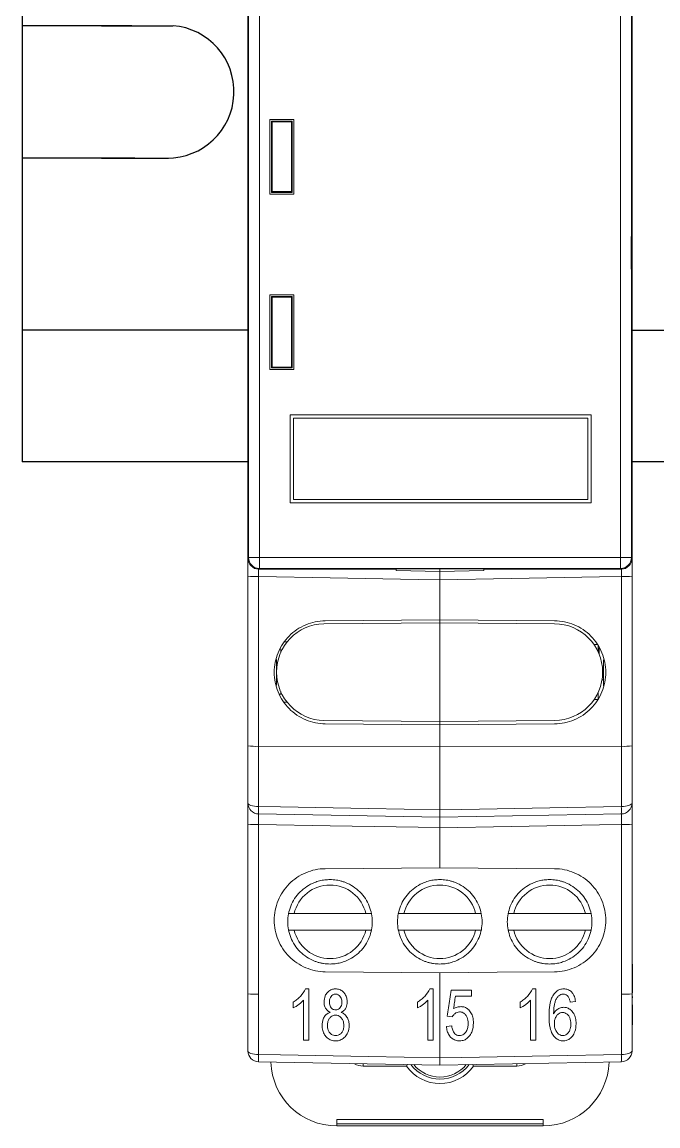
# Model space of a CAD drawing. Header units: millimetres. Extents: x -72 to 2978, y -1067 to 2817.
# Drawn here: x 494.6 to 523.6, y 736.6 to 787 of the extents above; entities that cross this region are included whole.
import ezdxf

# ---------------------------------------------------------------- set-up
doc = ezdxf.new("R2010")
doc.units = ezdxf.units.MM

msp = doc.modelspace()

# ---------------------------------------------------------------- linework, layer by layer
at = {"color": 7, "linetype": 'Continuous', "lineweight": 15}
for p, q in [((504.876, 806.318), (504.876, 762.518)), ((504.876, 806.174), (504.876, 762.663)), ((504.905, 762.548), (504.905, 806.289)), ((505.405, 806.289), (505.405, 762.548)), ((521.847, 762.548), (521.847, 806.289)), ((522.347, 806.289), (522.347, 762.548)), ((522.376, 762.518), (522.376, 806.318)), ((522.376, 762.663), (522.376, 806.174)), ((505.876, 779.118), (505.876, 782.518)), ((505.876, 782.518), (506.976, 782.518)), ((505.986, 782.409), (505.951, 782.443)), ((505.951, 782.443), (505.951, 779.193)), ((506.901, 782.443), (505.951, 782.443)), ((505.986, 782.409), (505.986, 779.228)), ((506.866, 782.409), (505.986, 782.409)), ((506.866, 782.409), (506.901, 782.443)), ((506.866, 779.228), (506.866, 782.409)), ((506.901, 779.193), (506.901, 782.443)), ((506.976, 782.518), (506.976, 779.118)), ((506.976, 779.118), (505.876, 779.118)), ((505.986, 779.228), (505.951, 779.193)), ((505.951, 779.193), (506.901, 779.193)), ((505.986, 779.228), (506.866, 779.228)), ((506.866, 779.228), (506.901, 779.193)), ((505.876, 774.518), (506.976, 774.518)), ((505.876, 771.118), (505.876, 774.518)), ((505.986, 774.409), (505.951, 774.443)), ((506.901, 774.443), (505.951, 774.443)), ((505.951, 774.443), (505.951, 771.193)), ((506.866, 774.409), (505.986, 774.409)), ((505.986, 774.409), (505.986, 771.228)), ((506.866, 774.409), (506.901, 774.443)), ((506.866, 771.228), (506.866, 774.409)), ((506.901, 771.193), (506.901, 774.443)), ((506.976, 774.518), (506.976, 771.118)), ((506.976, 771.118), (505.876, 771.118)), ((505.986, 771.228), (505.951, 771.193)), ((505.951, 771.193), (506.901, 771.193)), ((505.986, 771.228), (506.866, 771.228)), ((506.866, 771.228), (506.901, 771.193)), ((520.505, 769.048), (506.805, 769.048)), ((506.805, 769.048), (506.805, 765.048)), ((520.355, 768.898), (506.955, 768.898)), ((506.955, 768.898), (506.955, 765.198)), ((520.355, 765.198), (520.355, 768.898)), ((520.505, 765.048), (520.505, 769.048)), ((506.805, 765.048), (520.505, 765.048)), ((506.955, 765.198), (520.355, 765.198)), ((504.876, 762.518), (504.905, 762.548)), ((505.405, 762.548), (504.905, 762.548)), ((505.405, 762.548), (521.847, 762.548)), ((505.405, 762.048), (505.405, 762.548)), ((522.347, 762.548), (521.847, 762.548)), ((521.847, 762.048), (521.847, 762.548)), ((522.347, 762.548), (522.376, 762.518)), ((505.405, 762.048), (505.376, 762.018)), ((505.376, 762.018), (511.626, 762.018)), ((521.847, 762.048), (505.405, 762.048)), ((511.42, 762.039), (511.42, 762.029)), ((515.832, 762.039), (511.42, 762.039)), ((511.42, 762.029), (511.42, 762.039)), ((511.42, 762.029), (511.626, 762.029)), ((511.626, 761.953), (511.626, 762.039)), ((513.626, 761.918), (511.626, 761.953)), ((513.626, 762.039), (513.626, 761.918)), ((515.626, 761.953), (513.626, 761.918)), ((515.626, 762.039), (515.626, 761.953)), ((515.626, 762.029), (515.832, 762.029)), ((515.626, 762.018), (521.876, 762.018)), ((515.832, 762.029), (515.832, 762.039)), ((515.832, 762.029), (515.832, 762.039)), ((521.876, 762.018), (521.847, 762.048)), ((504.876, 753.969), (504.876, 761.698)), ((505.367, 761.681), (505.367, 753.945)), ((513.626, 761.537), (513.626, 759.714)), ((521.885, 753.945), (521.885, 761.681)), ((522.376, 761.698), (522.376, 753.969)), ((513.626, 759.714), (508.405, 759.668)), ((513.626, 759.714), (518.846, 759.668)), ((508.333, 759.533), (513.626, 759.579)), ((513.626, 759.579), (513.626, 755.074)), ((513.626, 759.579), (518.845, 759.533)), ((506.545, 758.702), (506.664, 758.7)), ((520.643, 758.579), (520.774, 758.579)), ((520.826, 758.259), (520.826, 758.507)), ((506.176, 757.905), (506.176, 756.73)), ((521.076, 756.704), (521.076, 757.881)), ((521.003, 756.968), (521.076, 756.968)), ((506.43, 756.318), (506.332, 756.318)), ((520.826, 756.085), (520.826, 756.394)), ((506.666, 755.953), (506.535, 755.95)), ((520.816, 756.074), (520.643, 756.074)), ((508.339, 755.12), (513.626, 755.074)), ((513.626, 754.923), (508.405, 754.969)), ((513.626, 755.074), (518.845, 755.12)), ((513.626, 754.923), (518.846, 754.969)), ((513.626, 754.923), (513.626, 753.938)), ((504.876, 751.363), (504.876, 753.969)), ((505.367, 753.945), (513.626, 753.938)), ((505.367, 753.945), (505.367, 751.199)), ((521.885, 753.945), (513.626, 753.938)), ((513.626, 753.938), (513.626, 751.05)), ((521.885, 751.199), (521.885, 753.945)), ((522.376, 753.969), (522.376, 751.363)), ((513.626, 750.718), (505.367, 750.863)), ((521.885, 750.863), (513.626, 750.718)), ((504.876, 742.669), (504.876, 750.398)), ((505.367, 750.381), (505.367, 742.645)), ((513.626, 750.237), (513.626, 748.414)), ((521.885, 742.645), (521.885, 750.381)), ((522.376, 750.398), (522.376, 742.669)), ((513.626, 748.414), (508.405, 748.368)), ((513.626, 748.414), (518.846, 748.368)), ((506.986, 746.322), (510.251, 746.322)), ((511.986, 746.322), (515.251, 746.322)), ((516.986, 746.322), (520.251, 746.322)), ((510.251, 745.572), (506.986, 745.572)), ((515.251, 745.572), (511.986, 745.572)), ((520.251, 745.572), (516.986, 745.572)), ((513.626, 743.623), (508.405, 743.669)), ((513.626, 743.623), (513.626, 742.638)), ((522.386, 744.045), (522.376, 744.045)), ((522.386, 744.013), (522.376, 744.013)), ((522.386, 742.713), (522.386, 744.013)), ((504.876, 740.063), (504.876, 742.669)), ((505.367, 742.645), (505.367, 739.899)), ((507.502, 742.892), (507.658, 742.892)), ((513.163, 742.892), (513.319, 742.892)), ((513.626, 742.638), (513.626, 739.75)), ((515.06, 742.831), (515.06, 742.561)), ((517.838, 742.892), (517.994, 742.892)), ((521.885, 739.899), (521.885, 742.645)), ((522.386, 742.713), (522.376, 742.713)), ((522.386, 742.696), (522.376, 742.696)), ((522.386, 742.678), (522.376, 742.678)), ((522.376, 742.669), (522.376, 740.063)), ((519.795, 742.321), (519.555, 742.291)), ((522.386, 742.549), (522.376, 742.549)), ((522.386, 742.485), (522.376, 742.485)), ((522.386, 742.195), (522.376, 742.195)), ((522.386, 742.163), (522.376, 742.163)), ((522.386, 742.485), (522.386, 742.549)), ((522.386, 741.253), (522.386, 742.163)), ((514.189, 741.613), (513.949, 741.647)), ((513.919, 741.18), (514.159, 741.21)), ((522.386, 741.253), (522.376, 741.253)), ((522.386, 741.192), (522.376, 741.192)), ((522.386, 740.846), (522.376, 740.846)), ((522.386, 740.749), (522.376, 740.749)), ((507.658, 740.55), (507.418, 740.55)), ((513.319, 740.55), (513.079, 740.55)), ((517.994, 740.55), (517.754, 740.55)), ((522.386, 740.521), (522.376, 740.521)), ((513.626, 739.418), (505.367, 739.563)), ((512.103, 739.374), (510.126, 739.374)), ((521.885, 739.563), (513.626, 739.418)), ((517.126, 739.374), (515.149, 739.374)), ((508.926, 736.943), (518.326, 736.943)), ((508.926, 736.743), (508.926, 736.943)), ((518.326, 736.743), (508.926, 736.743)), ((508.926, 736.743), (508.926, 736.643)), ((518.326, 736.643), (508.926, 736.643)), ((518.326, 736.743), (518.326, 736.943)), ((518.326, 736.743), (518.326, 736.643))]:
    msp.add_line(p, q, dxfattribs=at)
at = {"color": 6}
for p, q in [((494.596, 795.918), (494.596, 766.918)), ((504.876, 772.918), (494.596, 772.918)), ((504.876, 766.918), (494.596, 766.918))]:
    msp.add_line(p, q, dxfattribs=at)
at = {"color": 6, "linetype": 'ByBlock'}
for p, q in [((499.594, 786.79), (494.596, 786.79)), ((499.594, 786.79), (501.468, 786.79)), ((499.731, 780.758), (494.596, 780.758)), ((498.205, 780.758), (501.256, 780.758)), ((522.376, 772.918), (528.53, 772.918)), ((528.53, 766.918), (522.376, 766.918))]:
    msp.add_line(p, q, dxfattribs=at)
for p, q in [((498.205, 786.79), (500.984, 786.79)), ((504.876, 777.174), (504.876, 771.174)), ((522.376, 771.174), (522.347, 777.174))]:
    msp.add_line(p, q)
at = {"color": 102, "linetype": 'Continuous', "lineweight": 15}
for p, q in [((513.626, 759.714), (513.626, 759.579)), ((506.372, 758.392), (506.372, 758.217)), ((520.879, 758.135), (520.879, 758.434)), ((506.372, 756.439), (506.372, 756.318)), ((513.626, 755.074), (513.626, 754.923)), ((508.807, 742.642), (508.938, 742.642)), ((519.3, 742.643), (519.19, 742.643)), ((510.126, 739.374), (510.126, 739.48)), ((517.126, 739.48), (517.126, 739.374))]:
    msp.add_line(p, q, dxfattribs=at)
at = {"color": 7, "linetype": 'Continuous', "lineweight": 15, "flags": 128}
for points in [[(513.626, 761.537), (512.626, 761.554), (508.627, 761.624), (505.367, 761.681)], [(521.885, 761.681), (520.885, 761.663), (516.886, 761.593), (513.626, 761.537)], [(505.367, 751.199), (505.271, 751.203), (505.179, 751.212), (505.094, 751.228), (505.019, 751.248), (504.958, 751.273), (504.913, 751.301), (504.885, 751.331), (504.876, 751.363)], [(505.367, 751.199), (506.367, 751.181), (510.366, 751.109), (513.626, 751.05)], [(513.626, 751.05), (514.626, 751.068), (518.625, 751.14), (521.885, 751.199)], [(522.376, 751.363), (522.367, 751.331), (522.339, 751.301), (522.293, 751.273), (522.233, 751.248), (522.158, 751.228), (522.073, 751.212), (521.981, 751.203), (521.885, 751.199)], [(513.626, 750.237), (512.626, 750.254), (508.627, 750.324), (505.367, 750.381)], [(521.885, 750.381), (520.885, 750.363), (516.886, 750.293), (513.626, 750.237)], [(513.626, 743.623), (516.235, 743.646), (518.846, 743.669)], [(505.367, 739.899), (505.271, 739.903), (505.179, 739.912), (505.094, 739.928), (505.019, 739.948), (504.958, 739.973), (504.913, 740.001), (504.885, 740.031), (504.876, 740.063)], [(505.367, 739.899), (506.367, 739.881), (510.366, 739.809), (513.626, 739.75)], [(513.626, 739.75), (514.626, 739.768), (518.625, 739.84), (521.885, 739.899)], [(521.885, 739.899), (521.981, 739.903), (522.073, 739.912), (522.158, 739.928), (522.233, 739.948), (522.293, 739.973), (522.339, 740.001), (522.367, 740.031), (522.376, 740.063)]]:
    msp.add_lwpolyline(points, dxfattribs=at)
at = {"color": 6, "linetype": 'ByBlock'}
msp.add_arc((501.226, 783.779), 3.021, 269.4277, 85.4019, dxfattribs=at)
at = {"color": 7, "linetype": 'Continuous', "lineweight": 15}
for centre, radius, start, end in [((505.405, 762.548), 0.5, 180.0016, 269.9983), ((521.847, 762.548), 0.5, 270.0017, 359.9984), ((505.246, 765.103), 3.424, 263.7965, 272.0287), ((522.006, 765.103), 3.424, 267.9713, 276.2035), ((518.826, 757.326), 2.207, 270.5, 89.5), ((505.246, 756.507), 2.565, 261.7006, 272.7065), ((522.006, 756.507), 2.565, 267.2935, 278.2994), ((505.376, 751.363), 0.5, 180, 269), ((511.181, 751.031), 5.816, 178.3416, 181.6584), ((521.876, 751.363), 0.5, 271, 0), ((516.071, 751.031), 5.816, 358.3416, 1.6584), ((505.246, 753.803), 3.425, 263.7973, 272.0285), ((522.006, 753.803), 3.425, 267.9715, 276.2027), ((505.246, 745.206), 2.564, 261.6988, 272.708), ((522.006, 745.206), 2.564, 267.292, 278.3012), ((505.376, 740.063), 0.5, 180, 269), ((511.181, 739.731), 5.816, 178.3416, 181.6584), ((521.876, 740.063), 0.5, 271, 0), ((516.071, 739.731), 5.816, 358.3416, 1.6584), ((508.926, 739.643), 3, 181.7547, 270), ((513.626, 740.423), 1.85, 214.5739, 325.4261), ((513.626, 740.423), 1.65, 216.5266, 323.4734), ((513.626, 740.423), 1.55, 219.4127, 320.5873), ((518.326, 739.643), 3, 270, 358.2335)]:
    msp.add_arc(centre, radius, start, end, dxfattribs=at)
at = {"color": 102, "linetype": 'Continuous', "lineweight": 15}
for centre, start, end in [((510.126, 740.173), 240.7879, 270), ((517.126, 740.173), 270, 298.966)]:
    msp.add_arc(centre, 0.8, start, end, dxfattribs=at)
at = {"color": 7, "linetype": 'Continuous', "lineweight": 15}
for centre, major_axis, ratio, start_param, end_param in [((505.376, 762.518), (-0.354, -0.354), 0.999973, 5.497801, 7.06857), ((521.876, 762.518), (0.354, -0.354), 0.999973, 5.497801, 7.06857), ((508.392, 757.326), (-1.412, 1.697), 0.999163, 5.615437, 8.706415), ((520.876, 757.267), (0.142, 0.144), 0.975618, 5.503958, 6.182554)]:
    msp.add_ellipse(centre, major_axis=major_axis, ratio=ratio, start_param=start_param, end_param=end_param, dxfattribs=at)
for points, knots in [([(504.876, 762.518), (504.876, 762.456), (504.876, 762.327), (504.876, 762.033), (504.876, 761.81), (504.876, 761.698)], [0, 0, 0, 0, 0.322195, 0.661098, 1, 1, 1, 1]), ([(522.376, 761.698), (522.376, 761.76), (522.376, 761.934), (522.376, 762.199), (522.376, 762.422), (522.376, 762.495), (522.376, 762.518)], [0, 0, 0, 0, 0.183153, 0.515053, 0.846973, 1, 1, 1, 1]), ([(513.626, 761.929), (513.626, 761.922), (513.626, 761.89), (513.626, 761.786), (513.626, 761.654), (513.626, 761.567), (513.626, 761.537)], [0, 0, 0, 0, 0.087417, 0.44514, 0.802841, 1, 1, 1, 1]), ([(513.626, 761.537), (513.626, 761.592), (513.626, 761.704), (513.626, 761.843), (513.626, 761.903), (513.626, 761.929)], [0, 0, 0, 0, 0.359008, 0.718015, 1, 1, 1, 1]), ([(508.405, 754.969), (508.101, 754.971), (507.793, 755.035), (507.373, 755.212), (507.237, 755.286), (506.982, 755.458), (506.865, 755.555), (506.65, 755.772), (506.552, 755.892), (506.383, 756.147), (506.312, 756.281), (506.195, 756.564), (506.15, 756.713), (506.091, 757.011), (506.076, 757.163), (506.076, 757.472), (506.091, 757.624), (506.15, 757.922), (506.194, 758.07), (506.311, 758.354), (506.382, 758.488), (506.55, 758.743), (506.649, 758.863), (506.863, 759.08), (506.98, 759.177), (507.234, 759.35), (507.37, 759.423), (507.79, 759.601), (508.097, 759.666), (508.405, 759.668)], [0, 0, 0, 0, 0.125, 0.125, 0.1875, 0.1875, 0.25, 0.25, 0.3125, 0.3125, 0.375, 0.375, 0.4375, 0.4375, 0.5, 0.5, 0.5625, 0.5625, 0.625, 0.625, 0.6875, 0.6875, 0.75, 0.75, 0.8125, 0.8125, 0.875, 0.875, 1, 1, 1, 1]), ([(518.846, 754.969), (519.001, 754.97), (519.153, 754.986), (519.451, 755.048), (519.599, 755.094), (519.882, 755.213), (520.015, 755.286), (520.269, 755.457), (520.388, 755.557), (520.603, 755.773), (520.699, 755.891), (520.869, 756.147), (520.941, 756.284), (521.115, 756.706), (521.176, 757.014), (521.176, 757.471), (521.161, 757.625), (521.101, 757.925), (521.057, 758.071), (520.941, 758.354), (520.868, 758.491), (520.7, 758.745), (520.604, 758.863), (520.279, 759.191), (520.023, 759.364), (519.598, 759.543), (519.453, 759.588), (519.154, 759.65), (518.999, 759.667), (518.846, 759.668)], [0, 0, 0, 0, 0.0625, 0.0625, 0.125, 0.125, 0.1875, 0.1875, 0.25, 0.25, 0.3125, 0.3125, 0.375, 0.375, 0.5, 0.5, 0.5625, 0.5625, 0.625, 0.625, 0.6875, 0.6875, 0.75, 0.75, 0.875, 0.875, 0.9375, 0.9375, 1, 1, 1, 1]), ([(504.876, 751.363), (504.876, 751.363), (504.876, 751.259), (504.876, 750.993), (504.876, 750.887), (504.876, 750.653), (504.876, 750.527), (504.876, 750.398)], [0, 0, 0, 0, 0.5, 0.5, 0.75, 0.75, 1, 1, 1, 1]), ([(522.376, 750.398), (522.376, 750.656), (522.376, 750.905), (522.376, 751.171), (522.376, 751.242), (522.376, 751.338), (522.376, 751.363), (522.376, 751.363)], [0, 0, 0, 0, 0.5, 0.5, 0.75, 0.75, 1, 1, 1, 1]), ([(505.367, 750.381), (505.365, 750.51), (505.364, 750.634), (505.364, 750.811), (505.365, 750.863), (505.367, 750.863)], [0, 0, 0, 0, 0.5, 0.5, 1, 1, 1, 1]), ([(513.626, 751.05), (513.626, 750.953), (513.626, 750.869), (513.626, 750.751), (513.626, 750.718), (513.626, 750.718)], [0, 0, 0, 0, 0.5, 0.5, 1, 1, 1, 1]), ([(513.626, 750.718), (513.626, 750.718), (513.626, 750.751), (513.626, 750.868), (513.626, 750.953), (513.626, 751.05)], [0, 0, 0, 0, 0.5, 0.5, 1, 1, 1, 1]), ([(513.626, 750.718), (513.626, 750.718), (513.626, 750.667), (513.626, 750.49), (513.626, 750.365), (513.626, 750.237)], [0, 0, 0, 0, 0.5, 0.5, 1, 1, 1, 1]), ([(513.626, 750.237), (513.626, 750.365), (513.626, 750.49), (513.626, 750.667), (513.626, 750.718), (513.626, 750.718)], [0, 0, 0, 0, 0.5, 0.5, 1, 1, 1, 1]), ([(521.885, 750.863), (521.887, 750.863), (521.888, 750.811), (521.888, 750.634), (521.887, 750.51), (521.885, 750.381)], [0, 0, 0, 0, 0.5, 0.5, 1, 1, 1, 1]), ([(508.405, 743.669), (508.101, 743.671), (507.793, 743.735), (507.373, 743.912), (507.237, 743.986), (506.982, 744.158), (506.865, 744.255), (506.65, 744.472), (506.552, 744.592), (506.383, 744.847), (506.312, 744.981), (506.195, 745.264), (506.15, 745.413), (506.091, 745.711), (506.076, 745.863), (506.076, 746.172), (506.091, 746.324), (506.15, 746.622), (506.194, 746.77), (506.311, 747.054), (506.382, 747.188), (506.55, 747.443), (506.649, 747.563), (506.863, 747.78), (506.98, 747.877), (507.234, 748.05), (507.37, 748.123), (507.79, 748.301), (508.097, 748.366), (508.405, 748.368)], [0, 0, 0, 0, 0.125, 0.125, 0.1875, 0.1875, 0.25, 0.25, 0.3125, 0.3125, 0.375, 0.375, 0.4375, 0.4375, 0.5, 0.5, 0.5625, 0.5625, 0.625, 0.625, 0.6875, 0.6875, 0.75, 0.75, 0.8125, 0.8125, 0.875, 0.875, 1, 1, 1, 1]), ([(518.846, 743.669), (519.001, 743.67), (519.153, 743.686), (519.451, 743.748), (519.599, 743.794), (519.882, 743.913), (520.015, 743.986), (520.269, 744.157), (520.388, 744.257), (520.603, 744.473), (520.699, 744.591), (520.869, 744.847), (520.941, 744.984), (521.115, 745.406), (521.176, 745.714), (521.176, 746.171), (521.161, 746.325), (521.101, 746.625), (521.057, 746.771), (520.941, 747.054), (520.868, 747.191), (520.7, 747.445), (520.604, 747.563), (520.279, 747.891), (520.023, 748.064), (519.598, 748.243), (519.453, 748.288), (519.154, 748.35), (518.999, 748.367), (518.846, 748.368)], [0, 0, 0, 0, 0.0625, 0.0625, 0.125, 0.125, 0.1875, 0.1875, 0.25, 0.25, 0.3125, 0.3125, 0.375, 0.375, 0.5, 0.5, 0.5625, 0.5625, 0.625, 0.625, 0.6875, 0.6875, 0.75, 0.75, 0.875, 0.875, 0.9375, 0.9375, 1, 1, 1, 1]), ([(508.618, 744.022), (508.57, 744.023), (508.473, 744.025), (508.328, 744.042), (508.186, 744.069), (508.046, 744.107), (507.832, 744.183), (507.554, 744.326), (507.248, 744.576), (506.997, 744.882), (506.821, 745.224), (506.716, 745.584), (506.682, 745.947), (506.715, 746.31), (506.821, 746.669), (506.997, 747.012), (507.248, 747.317), (507.553, 747.568), (507.86, 747.726), (508.138, 747.816), (508.376, 747.863), (508.537, 747.869), (508.618, 747.872)], [0, 0, 0, 0, 0.024176, 0.048139, 0.072026, 0.095974, 0.120121, 0.185059, 0.250086, 0.315023, 0.38005, 0.439993, 0.500024, 0.559968, 0.619999, 0.684937, 0.749963, 0.814901, 0.879927, 0.92, 0.95981, 1, 1, 1, 1]), ([(508.618, 747.622), (508.239, 747.622), (507.871, 747.493), (507.278, 747.021), (507.071, 746.691), (506.986, 746.322)], [0, 0, 0, 0, 0.5, 0.5, 1, 1, 1, 1]), ([(508.618, 747.872), (508.667, 747.871), (508.764, 747.869), (508.908, 747.852), (509.05, 747.825), (509.19, 747.787), (509.405, 747.711), (509.683, 747.568), (509.988, 747.317), (510.239, 747.012), (510.415, 746.669), (510.521, 746.31), (510.554, 745.947), (510.521, 745.584), (510.416, 745.225), (510.239, 744.882), (509.989, 744.577), (509.683, 744.326), (509.376, 744.168), (509.099, 744.078), (508.86, 744.031), (508.699, 744.025), (508.618, 744.022)], [0, 0, 0, 0, 0.024176, 0.048139, 0.072026, 0.095974, 0.120121, 0.185059, 0.250086, 0.315023, 0.38005, 0.439993, 0.500024, 0.559968, 0.619999, 0.684937, 0.749963, 0.814901, 0.879927, 0.92, 0.95981, 1, 1, 1, 1]), ([(510.251, 746.322), (510.166, 746.691), (509.958, 747.021), (509.365, 747.493), (508.997, 747.622), (508.618, 747.622)], [0, 0, 0, 0, 0.5, 0.5, 1, 1, 1, 1]), ([(513.618, 744.022), (513.57, 744.023), (513.473, 744.025), (513.328, 744.042), (513.186, 744.069), (513.046, 744.107), (512.832, 744.183), (512.554, 744.326), (512.248, 744.576), (511.997, 744.882), (511.821, 745.224), (511.716, 745.584), (511.682, 745.947), (511.715, 746.31), (511.821, 746.669), (511.997, 747.012), (512.248, 747.317), (512.553, 747.568), (512.86, 747.726), (513.138, 747.816), (513.376, 747.863), (513.537, 747.869), (513.618, 747.872)], [0, 0, 0, 0, 0.024176, 0.048139, 0.072026, 0.095974, 0.120121, 0.185059, 0.250086, 0.315023, 0.38005, 0.439993, 0.500024, 0.559968, 0.619999, 0.684937, 0.749963, 0.814901, 0.879927, 0.92, 0.95981, 1, 1, 1, 1]), ([(513.618, 747.622), (513.239, 747.622), (512.871, 747.493), (512.278, 747.021), (512.071, 746.691), (511.986, 746.322)], [0, 0, 0, 0, 0.5, 0.5, 1, 1, 1, 1]), ([(513.618, 747.872), (513.667, 747.871), (513.764, 747.869), (513.908, 747.852), (514.05, 747.825), (514.19, 747.787), (514.405, 747.711), (514.683, 747.568), (514.988, 747.317), (515.239, 747.012), (515.415, 746.669), (515.521, 746.31), (515.554, 745.947), (515.521, 745.584), (515.416, 745.225), (515.239, 744.882), (514.989, 744.577), (514.683, 744.326), (514.376, 744.168), (514.099, 744.078), (513.86, 744.031), (513.699, 744.025), (513.618, 744.022)], [0, 0, 0, 0, 0.024176, 0.048139, 0.072026, 0.095974, 0.120121, 0.185059, 0.250086, 0.315023, 0.38005, 0.439993, 0.500024, 0.559968, 0.619999, 0.684937, 0.749963, 0.814901, 0.879927, 0.92, 0.95981, 1, 1, 1, 1]), ([(515.251, 746.322), (515.166, 746.691), (514.958, 747.021), (514.365, 747.493), (513.997, 747.622), (513.618, 747.622)], [0, 0, 0, 0, 0.5, 0.5, 1, 1, 1, 1]), ([(518.618, 744.022), (518.57, 744.023), (518.473, 744.025), (518.328, 744.042), (518.186, 744.069), (518.046, 744.107), (517.832, 744.183), (517.554, 744.326), (517.248, 744.576), (516.997, 744.882), (516.821, 745.224), (516.716, 745.584), (516.682, 745.947), (516.715, 746.31), (516.821, 746.669), (516.997, 747.012), (517.248, 747.317), (517.553, 747.568), (517.86, 747.726), (518.138, 747.816), (518.376, 747.863), (518.537, 747.869), (518.618, 747.872)], [0, 0, 0, 0, 0.024176, 0.048139, 0.072026, 0.095974, 0.120121, 0.185059, 0.250086, 0.315023, 0.38005, 0.439993, 0.500024, 0.559968, 0.619999, 0.684937, 0.749963, 0.814901, 0.879927, 0.92, 0.95981, 1, 1, 1, 1]), ([(518.618, 747.622), (518.239, 747.622), (517.871, 747.493), (517.278, 747.021), (517.071, 746.691), (516.986, 746.322)], [0, 0, 0, 0, 0.5, 0.5, 1, 1, 1, 1]), ([(518.618, 747.872), (518.667, 747.871), (518.764, 747.869), (518.908, 747.852), (519.05, 747.825), (519.19, 747.787), (519.405, 747.711), (519.683, 747.568), (519.988, 747.317), (520.239, 747.012), (520.415, 746.669), (520.521, 746.31), (520.554, 745.947), (520.521, 745.584), (520.416, 745.225), (520.239, 744.882), (519.989, 744.577), (519.683, 744.326), (519.376, 744.168), (519.099, 744.078), (518.86, 744.031), (518.699, 744.025), (518.618, 744.022)], [0, 0, 0, 0, 0.024176, 0.048139, 0.072026, 0.095974, 0.120121, 0.185059, 0.250086, 0.315023, 0.38005, 0.439993, 0.500024, 0.559968, 0.619999, 0.684937, 0.749963, 0.814901, 0.879927, 0.92, 0.95981, 1, 1, 1, 1]), ([(520.251, 746.322), (520.166, 746.691), (519.958, 747.021), (519.365, 747.493), (518.997, 747.622), (518.618, 747.622)], [0, 0, 0, 0, 0.5, 0.5, 1, 1, 1, 1]), ([(506.986, 745.572), (507.071, 745.202), (507.278, 744.873), (507.871, 744.4), (508.239, 744.272), (508.618, 744.272)], [0, 0, 0, 0, 0.5, 0.5, 1, 1, 1, 1]), ([(508.618, 744.272), (508.997, 744.272), (509.365, 744.4), (509.958, 744.873), (510.166, 745.202), (510.251, 745.572)], [0, 0, 0, 0, 0.5, 0.5, 1, 1, 1, 1]), ([(511.986, 745.572), (512.071, 745.202), (512.278, 744.873), (512.871, 744.4), (513.239, 744.272), (513.618, 744.272)], [0, 0, 0, 0, 0.5, 0.5, 1, 1, 1, 1]), ([(513.618, 744.272), (513.997, 744.272), (514.365, 744.4), (514.958, 744.873), (515.166, 745.202), (515.251, 745.572)], [0, 0, 0, 0, 0.5, 0.5, 1, 1, 1, 1]), ([(516.986, 745.572), (517.071, 745.202), (517.278, 744.873), (517.871, 744.4), (518.239, 744.272), (518.618, 744.272)], [0, 0, 0, 0, 0.5, 0.5, 1, 1, 1, 1]), ([(518.618, 744.272), (518.997, 744.272), (519.365, 744.4), (519.958, 744.873), (520.166, 745.202), (520.251, 745.572)], [0, 0, 0, 0, 0.5, 0.5, 1, 1, 1, 1]), ([(507.502, 742.892), (507.447, 742.765), (507.363, 742.648), (507.268, 742.548), (507.219, 742.498), (507.167, 742.451), (507.112, 742.408), (507.057, 742.365), (506.997, 742.327), (506.937, 742.291)], [0, 0, 0, 0, 0.500335, 0.500335, 0.500335, 0.750302, 0.750302, 0.750302, 1, 1, 1, 1]), ([(507.658, 740.55), (507.658, 740.642), (507.658, 740.829), (507.658, 741.116), (507.658, 741.411), (507.658, 741.798), (507.658, 742.292), (507.658, 742.687), (507.658, 742.892)], [0, 0, 0, 0, 0.12047, 0.243906, 0.37041, 0.500076, 0.740119, 1, 1, 1, 1]), ([(508.871, 742.892), (508.851, 742.891), (508.832, 742.89), (508.812, 742.888), (508.756, 742.883), (508.701, 742.867), (508.65, 742.843), (508.593, 742.815), (508.542, 742.775), (508.499, 742.728), (508.457, 742.681), (508.423, 742.626), (508.398, 742.568), (508.362, 742.482), (508.35, 742.387), (508.348, 742.294)], [0, 0, 0, 0, 0.065755, 0.065755, 0.065755, 0.254168, 0.254168, 0.254168, 0.468613, 0.468613, 0.468613, 0.681703, 0.681703, 0.681703, 1, 1, 1, 1]), ([(508.588, 742.301), (508.589, 742.329), (508.591, 742.358), (508.596, 742.386), (508.603, 742.424), (508.615, 742.46), (508.633, 742.494), (508.651, 742.528), (508.676, 742.56), (508.705, 742.586), (508.728, 742.606), (508.754, 742.624), (508.783, 742.635), (508.811, 742.646), (508.842, 742.65), (508.872, 742.651)], [0, 0, 0, 0, 0.17141, 0.17141, 0.17141, 0.399207, 0.399207, 0.399207, 0.634505, 0.634505, 0.634505, 0.81784, 0.81784, 0.81784, 1, 1, 1, 1]), ([(509.399, 742.285), (509.398, 742.347), (509.393, 742.411), (509.378, 742.472), (509.363, 742.533), (509.338, 742.593), (509.305, 742.646), (509.277, 742.69), (509.243, 742.731), (509.204, 742.767), (509.159, 742.807), (509.106, 742.841), (509.049, 742.862), (508.992, 742.882), (508.931, 742.89), (508.871, 742.892)], [0, 0, 0, 0, 0.210197, 0.210197, 0.210197, 0.421737, 0.421737, 0.421737, 0.596064, 0.596064, 0.596064, 0.799645, 0.799645, 0.799645, 1, 1, 1, 1]), ([(508.872, 742.651), (508.887, 742.65), (508.903, 742.649), (508.918, 742.647), (508.943, 742.643), (508.968, 742.633), (508.991, 742.62), (509.018, 742.604), (509.043, 742.583), (509.065, 742.559), (509.09, 742.53), (509.111, 742.497), (509.126, 742.462), (509.15, 742.407), (509.157, 742.345), (509.159, 742.285)], [0, 0, 0, 0, 0.087293, 0.087293, 0.087293, 0.237061, 0.237061, 0.237061, 0.423087, 0.423087, 0.423087, 0.645352, 0.645352, 0.645352, 1, 1, 1, 1]), ([(513.163, 742.892), (513.108, 742.765), (513.024, 742.648), (512.929, 742.548), (512.88, 742.498), (512.828, 742.451), (512.773, 742.408), (512.717, 742.365), (512.658, 742.327), (512.598, 742.291)], [0, 0, 0, 0, 0.500723, 0.500723, 0.500723, 0.750495, 0.750495, 0.750495, 1, 1, 1, 1]), ([(513.319, 740.55), (513.319, 740.643), (513.319, 740.832), (513.319, 741.119), (513.319, 741.413), (513.319, 741.802), (513.319, 742.295), (513.319, 742.689), (513.319, 742.892)], [0, 0, 0, 0, 0.121699, 0.245558, 0.371651, 0.500046, 0.743449, 1, 1, 1, 1]), ([(514.129, 742.831), (514.109, 742.695), (514.068, 742.426), (514.008, 742.031), (513.969, 741.774), (513.949, 741.647)], [0, 0, 0, 0, 0.345187, 0.678452, 1, 1, 1, 1]), ([(515.06, 742.831), (514.901, 742.831), (514.591, 742.831), (514.281, 742.831), (514.129, 742.831)], [0, 0, 0, 0, 0.512391, 1, 1, 1, 1]), ([(517.838, 742.892), (517.783, 742.765), (517.7, 742.649), (517.605, 742.549), (517.556, 742.498), (517.504, 742.451), (517.448, 742.408), (517.393, 742.365), (517.334, 742.327), (517.274, 742.291)], [0, 0, 0, 0, 0.499499, 0.499499, 0.499499, 0.749886, 0.749886, 0.749886, 1, 1, 1, 1]), ([(517.994, 740.55), (517.994, 740.643), (517.994, 740.83), (517.994, 741.117), (517.994, 741.412), (517.994, 741.8), (517.994, 742.293), (517.994, 742.688), (517.994, 742.892)], [0, 0, 0, 0, 0.121062, 0.244704, 0.37101, 0.50006, 0.741832, 1, 1, 1, 1]), ([(519.264, 742.892), (519.231, 742.89), (519.198, 742.889), (519.165, 742.883), (519.11, 742.873), (519.056, 742.853), (519.007, 742.826), (518.938, 742.788), (518.878, 742.731), (518.828, 742.669), (518.779, 742.607), (518.739, 742.537), (518.71, 742.464), (518.656, 742.328), (518.629, 742.182), (518.614, 742.037), (518.6, 741.907), (518.596, 741.776), (518.595, 741.646)], [0, 0, 0, 0, 0.061961, 0.061961, 0.061961, 0.167905, 0.167905, 0.167905, 0.319669, 0.319669, 0.319669, 0.470138, 0.470138, 0.470138, 0.749646, 0.749646, 0.749646, 1, 1, 1, 1]), ([(518.909, 742.399), (518.921, 742.42), (518.932, 742.442), (518.944, 742.463), (518.97, 742.505), (519.001, 742.545), (519.039, 742.577), (519.065, 742.6), (519.097, 742.62), (519.13, 742.632), (519.163, 742.645), (519.199, 742.65), (519.234, 742.651)], [0, 0, 0, 0, 0.167214, 0.167214, 0.167214, 0.508977, 0.508977, 0.508977, 0.755073, 0.755073, 0.755073, 1, 1, 1, 1]), ([(519.234, 742.651), (519.266, 742.65), (519.297, 742.646), (519.327, 742.636), (519.358, 742.625), (519.387, 742.608), (519.412, 742.587), (519.429, 742.574), (519.443, 742.558), (519.458, 742.542)], [0, 0, 0, 0, 0.366478, 0.366478, 0.366478, 0.749796, 0.749796, 0.749796, 1, 1, 1, 1]), ([(519.795, 742.321), (519.791, 742.357), (519.786, 742.394), (519.778, 742.429), (519.762, 742.504), (519.736, 742.577), (519.698, 742.643), (519.671, 742.689), (519.638, 742.731), (519.598, 742.766), (519.553, 742.807), (519.5, 742.841), (519.442, 742.862), (519.386, 742.882), (519.324, 742.89), (519.264, 742.892)], [0, 0, 0, 0, 0.126815, 0.126815, 0.126815, 0.392507, 0.392507, 0.392507, 0.576716, 0.576716, 0.576716, 0.789851, 0.789851, 0.789851, 1, 1, 1, 1]), ([(506.937, 742.021), (506.983, 742.043), (507.028, 742.067), (507.071, 742.093), (507.114, 742.12), (507.155, 742.148), (507.195, 742.178), (507.236, 742.208), (507.275, 742.24), (507.312, 742.273), (507.35, 742.307), (507.385, 742.343), (507.418, 742.381)], [0, 0, 0, 0, 0.251365, 0.251365, 0.251365, 0.500161, 0.500161, 0.500161, 0.749907, 0.749907, 0.749907, 1, 1, 1, 1]), ([(506.937, 742.291), (506.937, 742.245), (506.937, 742.155), (506.937, 742.065), (506.937, 742.021)], [0, 0, 0, 0, 0.506558, 1, 1, 1, 1]), ([(507.418, 742.381), (507.418, 742.272), (507.418, 742.057), (507.418, 741.738), (507.418, 741.429), (507.418, 741.128), (507.418, 740.835), (507.418, 740.644), (507.418, 740.55)], [0, 0, 0, 0, 0.176706, 0.34924, 0.517713, 0.682244, 0.84296, 1, 1, 1, 1]), ([(508.348, 742.294), (508.349, 742.265), (508.35, 742.236), (508.353, 742.208), (508.359, 742.148), (508.374, 742.089), (508.4, 742.035), (508.421, 741.992), (508.45, 741.951), (508.484, 741.917), (508.525, 741.876), (508.577, 741.845), (508.629, 741.818)], [0, 0, 0, 0, 0.14643, 0.14643, 0.14643, 0.452509, 0.452509, 0.452509, 0.699952, 0.699952, 0.699952, 1, 1, 1, 1]), ([(508.875, 741.931), (508.863, 741.932), (508.851, 741.932), (508.838, 741.934), (508.812, 741.937), (508.785, 741.945), (508.761, 741.957), (508.729, 741.974), (508.7, 741.998), (508.677, 742.025), (508.653, 742.052), (508.634, 742.083), (508.621, 742.116), (508.597, 742.174), (508.591, 742.238), (508.588, 742.301)], [0, 0, 0, 0, 0.069061, 0.069061, 0.069061, 0.223285, 0.223285, 0.223285, 0.430526, 0.430526, 0.430526, 0.636363, 0.636363, 0.636363, 1, 1, 1, 1]), ([(509.159, 742.285), (509.158, 742.253), (509.156, 742.22), (509.15, 742.188), (509.143, 742.152), (509.13, 742.116), (509.113, 742.084), (509.095, 742.052), (509.072, 742.022), (509.045, 741.997), (509.022, 741.977), (508.995, 741.959), (508.966, 741.948), (508.938, 741.936), (508.906, 741.933), (508.875, 741.931)], [0, 0, 0, 0, 0.192679, 0.192679, 0.192679, 0.412146, 0.412146, 0.412146, 0.630474, 0.630474, 0.630474, 0.815594, 0.815594, 0.815594, 1, 1, 1, 1]), ([(509.121, 741.818), (509.131, 741.824), (509.142, 741.829), (509.152, 741.834), (509.196, 741.858), (509.237, 741.888), (509.271, 741.924), (509.306, 741.959), (509.334, 742.002), (509.354, 742.047), (509.387, 742.121), (509.397, 742.204), (509.399, 742.285)], [0, 0, 0, 0, 0.059796, 0.059796, 0.059796, 0.317434, 0.317434, 0.317434, 0.575857, 0.575857, 0.575857, 1, 1, 1, 1]), ([(512.598, 742.021), (512.644, 742.043), (512.689, 742.067), (512.732, 742.093), (512.775, 742.12), (512.816, 742.148), (512.856, 742.178), (512.897, 742.208), (512.936, 742.24), (512.973, 742.273), (513.011, 742.307), (513.046, 742.343), (513.079, 742.381)], [0, 0, 0, 0, 0.251528, 0.251528, 0.251528, 0.500487, 0.500487, 0.500487, 0.750071, 0.750071, 0.750071, 1, 1, 1, 1]), ([(512.598, 742.291), (512.598, 742.246), (512.598, 742.156), (512.598, 742.066), (512.598, 742.021)], [0, 0, 0, 0, 0.503066, 1, 1, 1, 1]), ([(513.079, 742.381), (513.079, 742.276), (513.079, 742.068), (513.079, 741.76), (513.079, 741.404), (513.079, 741), (513.079, 740.699), (513.079, 740.55)], [0, 0, 0, 0, 0.170808, 0.337447, 0.499991, 0.753266, 1, 1, 1, 1]), ([(514.244, 741.99), (514.258, 742.084), (514.287, 742.274), (514.316, 742.465), (514.331, 742.561)], [0, 0, 0, 0, 0.493551, 1, 1, 1, 1]), ([(514.331, 742.561), (514.449, 742.561), (514.692, 742.561), (514.935, 742.561), (515.06, 742.561)], [0, 0, 0, 0, 0.4875, 1, 1, 1, 1]), ([(517.274, 742.021), (517.364, 742.064), (517.45, 742.118), (517.531, 742.178), (517.571, 742.208), (517.611, 742.239), (517.648, 742.273), (517.686, 742.307), (517.721, 742.343), (517.754, 742.381)], [0, 0, 0, 0, 0.499569, 0.499569, 0.499569, 0.74961, 0.74961, 0.74961, 1, 1, 1, 1]), ([(517.274, 742.291), (517.274, 742.246), (517.274, 742.156), (517.274, 742.066), (517.274, 742.021)], [0, 0, 0, 0, 0.503841, 1, 1, 1, 1]), ([(517.754, 742.381), (517.754, 742.276), (517.754, 742.067), (517.754, 741.76), (517.754, 741.403), (517.754, 740.999), (517.754, 740.698), (517.754, 740.55)], [0, 0, 0, 0, 0.170998, 0.337633, 0.499989, 0.753379, 1, 1, 1, 1]), ([(518.802, 741.754), (518.803, 741.809), (518.804, 741.864), (518.807, 741.919), (518.81, 741.974), (518.815, 742.028), (518.823, 742.082), (518.831, 742.137), (518.84, 742.191), (518.854, 742.244), (518.868, 742.297), (518.887, 742.349), (518.909, 742.399)], [0, 0, 0, 0, 0.251225, 0.251225, 0.251225, 0.501106, 0.501106, 0.501106, 0.750212, 0.750212, 0.750212, 1, 1, 1, 1]), ([(519.458, 742.542), (519.485, 742.506), (519.507, 742.466), (519.521, 742.423), (519.529, 742.402), (519.535, 742.38), (519.541, 742.358), (519.546, 742.336), (519.551, 742.313), (519.555, 742.291)], [0, 0, 0, 0, 0.500381, 0.500381, 0.500381, 0.750413, 0.750413, 0.750413, 1, 1, 1, 1]), ([(508.629, 741.818), (508.598, 741.808), (508.566, 741.796), (508.536, 741.78), (508.484, 741.752), (508.437, 741.714), (508.398, 741.669), (508.36, 741.625), (508.33, 741.573), (508.308, 741.519), (508.271, 741.428), (508.259, 741.327), (508.258, 741.229)], [0, 0, 0, 0, 0.131508, 0.131508, 0.131508, 0.367648, 0.367648, 0.367648, 0.601923, 0.601923, 0.601923, 1, 1, 1, 1]), ([(508.498, 741.23), (508.5, 741.276), (508.502, 741.323), (508.512, 741.368), (508.523, 741.415), (508.54, 741.461), (508.564, 741.502), (508.588, 741.544), (508.62, 741.582), (508.657, 741.613), (508.686, 741.638), (508.72, 741.658), (508.756, 741.671), (508.792, 741.684), (508.831, 741.69), (508.869, 741.691)], [0, 0, 0, 0, 0.212657, 0.212657, 0.212657, 0.432528, 0.432528, 0.432528, 0.652542, 0.652542, 0.652542, 0.827175, 0.827175, 0.827175, 1, 1, 1, 1]), ([(508.869, 741.691), (508.891, 741.69), (508.912, 741.689), (508.934, 741.685), (508.968, 741.679), (509.001, 741.666), (509.031, 741.649), (509.073, 741.626), (509.11, 741.593), (509.14, 741.557), (509.171, 741.521), (509.196, 741.479), (509.213, 741.435), (509.238, 741.367), (509.247, 741.293), (509.249, 741.221)], [0, 0, 0, 0, 0.094605, 0.094605, 0.094605, 0.247608, 0.247608, 0.247608, 0.459716, 0.459716, 0.459716, 0.671766, 0.671766, 0.671766, 1, 1, 1, 1]), ([(509.489, 741.221), (509.488, 741.28), (509.484, 741.34), (509.472, 741.398), (509.46, 741.456), (509.441, 741.513), (509.413, 741.565), (509.383, 741.623), (509.341, 741.676), (509.29, 741.719), (509.241, 741.761), (509.182, 741.794), (509.121, 741.818)], [0, 0, 0, 0, 0.239042, 0.239042, 0.239042, 0.475421, 0.475421, 0.475421, 0.739036, 0.739036, 0.739036, 1, 1, 1, 1]), ([(514.189, 741.613), (514.199, 741.63), (514.208, 741.648), (514.218, 741.664), (514.24, 741.699), (514.268, 741.731), (514.299, 741.758), (514.33, 741.783), (514.365, 741.804), (514.402, 741.819), (514.439, 741.834), (514.479, 741.839), (514.519, 741.841)], [0, 0, 0, 0, 0.138969, 0.138969, 0.138969, 0.434096, 0.434096, 0.434096, 0.716688, 0.716688, 0.716688, 1, 1, 1, 1]), ([(514.586, 742.081), (514.527, 742.079), (514.467, 742.074), (514.41, 742.058), (514.381, 742.051), (514.352, 742.041), (514.325, 742.029), (514.297, 742.018), (514.27, 742.004), (514.244, 741.99)], [0, 0, 0, 0, 0.498937, 0.498937, 0.498937, 0.749923, 0.749923, 0.749923, 1, 1, 1, 1]), ([(514.519, 741.841), (514.542, 741.84), (514.566, 741.839), (514.589, 741.835), (514.624, 741.828), (514.658, 741.816), (514.689, 741.799), (514.73, 741.776), (514.766, 741.745), (514.795, 741.709), (514.825, 741.674), (514.848, 741.633), (514.865, 741.591), (514.898, 741.507), (514.908, 741.414), (514.91, 741.324)], [0, 0, 0, 0, 0.094094, 0.094094, 0.094094, 0.240032, 0.240032, 0.240032, 0.431022, 0.431022, 0.431022, 0.620735, 0.620735, 0.620735, 1, 1, 1, 1]), ([(515.15, 741.337), (515.148, 741.425), (515.142, 741.514), (515.12, 741.6), (515.102, 741.67), (515.076, 741.739), (515.038, 741.801), (515, 741.863), (514.952, 741.921), (514.895, 741.967), (514.852, 742.003), (514.803, 742.033), (514.751, 742.052), (514.699, 742.071), (514.642, 742.079), (514.586, 742.081)], [0, 0, 0, 0, 0.257397, 0.257397, 0.257397, 0.467928, 0.467928, 0.467928, 0.680252, 0.680252, 0.680252, 0.840495, 0.840495, 0.840495, 1, 1, 1, 1]), ([(518.595, 741.646), (518.596, 741.47), (518.605, 741.292), (518.642, 741.121), (518.663, 741.019), (518.695, 740.918), (518.747, 740.828), (518.787, 740.759), (518.839, 740.696), (518.9, 740.644), (518.947, 740.604), (519.001, 740.572), (519.06, 740.551), (519.118, 740.53), (519.181, 740.522), (519.242, 740.52)], [0, 0, 0, 0, 0.364484, 0.364484, 0.364484, 0.580768, 0.580768, 0.580768, 0.74672, 0.74672, 0.74672, 0.873903, 0.873903, 0.873903, 1, 1, 1, 1]), ([(519.263, 742.051), (519.199, 742.048), (519.134, 742.037), (519.075, 742.012), (519.023, 741.989), (518.973, 741.958), (518.93, 741.92), (518.879, 741.873), (518.837, 741.814), (518.802, 741.754)], [0, 0, 0, 0, 0.335259, 0.335259, 0.335259, 0.634012, 0.634012, 0.634012, 1, 1, 1, 1]), ([(518.835, 741.313), (518.836, 741.371), (518.84, 741.43), (518.854, 741.487), (518.866, 741.535), (518.885, 741.581), (518.91, 741.623), (518.936, 741.667), (518.971, 741.706), (519.01, 741.738), (519.039, 741.761), (519.071, 741.779), (519.106, 741.792), (519.14, 741.805), (519.177, 741.81), (519.214, 741.811)], [0, 0, 0, 0, 0.253839, 0.253839, 0.253839, 0.466786, 0.466786, 0.466786, 0.685205, 0.685205, 0.685205, 0.842614, 0.842614, 0.842614, 1, 1, 1, 1]), ([(519.214, 741.811), (519.233, 741.81), (519.252, 741.81), (519.271, 741.806), (519.303, 741.8), (519.336, 741.789), (519.365, 741.773), (519.404, 741.752), (519.439, 741.721), (519.468, 741.687), (519.497, 741.653), (519.521, 741.614), (519.537, 741.573), (519.573, 741.486), (519.583, 741.389), (519.585, 741.296)], [0, 0, 0, 0, 0.078816, 0.078816, 0.078816, 0.218418, 0.218418, 0.218418, 0.408338, 0.408338, 0.408338, 0.596729, 0.596729, 0.596729, 1, 1, 1, 1]), ([(519.825, 741.304), (519.824, 741.389), (519.818, 741.475), (519.798, 741.557), (519.78, 741.63), (519.753, 741.701), (519.715, 741.766), (519.676, 741.83), (519.626, 741.889), (519.568, 741.937), (519.526, 741.973), (519.477, 742.002), (519.425, 742.022), (519.374, 742.041), (519.318, 742.049), (519.263, 742.051)], [0, 0, 0, 0, 0.246947, 0.246947, 0.246947, 0.463864, 0.463864, 0.463864, 0.681836, 0.681836, 0.681836, 0.841235, 0.841235, 0.841235, 1, 1, 1, 1]), ([(508.258, 741.229), (508.26, 741.149), (508.267, 741.068), (508.288, 740.99), (508.305, 740.923), (508.334, 740.858), (508.371, 740.799), (508.404, 740.748), (508.445, 740.7), (508.491, 740.66), (508.544, 740.615), (508.605, 740.577), (508.671, 740.554), (508.736, 740.531), (508.806, 740.522), (508.875, 740.52)], [0, 0, 0, 0, 0.230696, 0.230696, 0.230696, 0.430868, 0.430868, 0.430868, 0.606696, 0.606696, 0.606696, 0.804666, 0.804666, 0.804666, 1, 1, 1, 1]), ([(508.875, 740.76), (508.857, 740.761), (508.84, 740.761), (508.822, 740.764), (508.788, 740.769), (508.754, 740.781), (508.723, 740.796), (508.679, 740.819), (508.641, 740.852), (508.609, 740.889), (508.577, 740.926), (508.552, 740.97), (508.535, 741.015), (508.509, 741.083), (508.5, 741.157), (508.498, 741.23)], [0, 0, 0, 0, 0.076916, 0.076916, 0.076916, 0.229453, 0.229453, 0.229453, 0.449737, 0.449737, 0.449737, 0.669177, 0.669177, 0.669177, 1, 1, 1, 1]), ([(508.875, 740.52), (508.894, 740.521), (508.914, 740.521), (508.933, 740.523), (509, 740.528), (509.068, 740.546), (509.128, 740.575), (509.196, 740.607), (509.257, 740.655), (509.308, 740.71), (509.358, 740.765), (509.399, 740.829), (509.428, 740.897), (509.471, 740.998), (509.486, 741.111), (509.489, 741.221)], [0, 0, 0, 0, 0.054153, 0.054153, 0.054153, 0.245981, 0.245981, 0.245981, 0.462453, 0.462453, 0.462453, 0.677731, 0.677731, 0.677731, 1, 1, 1, 1]), ([(509.249, 741.221), (509.248, 741.174), (509.245, 741.128), (509.235, 741.082), (509.225, 741.036), (509.209, 740.99), (509.185, 740.949), (509.161, 740.907), (509.129, 740.869), (509.092, 740.838), (509.063, 740.813), (509.028, 740.793), (508.991, 740.78), (508.954, 740.767), (508.914, 740.761), (508.875, 740.76)], [0, 0, 0, 0, 0.211361, 0.211361, 0.211361, 0.428763, 0.428763, 0.428763, 0.647814, 0.647814, 0.647814, 0.824442, 0.824442, 0.824442, 1, 1, 1, 1]), ([(513.919, 741.18), (513.926, 741.107), (513.937, 741.034), (513.958, 740.964), (513.977, 740.898), (514.005, 740.835), (514.043, 740.777), (514.075, 740.729), (514.115, 740.684), (514.16, 740.647), (514.208, 740.606), (514.265, 740.572), (514.326, 740.551), (514.386, 740.53), (514.451, 740.522), (514.515, 740.52)], [0, 0, 0, 0, 0.224469, 0.224469, 0.224469, 0.434073, 0.434073, 0.434073, 0.612555, 0.612555, 0.612555, 0.807173, 0.807173, 0.807173, 1, 1, 1, 1]), ([(514.513, 740.76), (514.488, 740.761), (514.463, 740.764), (514.439, 740.77), (514.409, 740.778), (514.38, 740.792), (514.354, 740.81), (514.323, 740.831), (514.295, 740.858), (514.272, 740.887), (514.232, 740.937), (514.207, 740.998), (514.189, 741.059), (514.175, 741.108), (514.166, 741.159), (514.159, 741.21)], [0, 0, 0, 0, 0.11643, 0.11643, 0.11643, 0.263301, 0.263301, 0.263301, 0.442447, 0.442447, 0.442447, 0.752374, 0.752374, 0.752374, 1, 1, 1, 1]), ([(514.91, 741.324), (514.909, 741.257), (514.904, 741.19), (514.89, 741.125), (514.876, 741.064), (514.853, 741.003), (514.82, 740.95), (514.792, 740.906), (514.757, 740.865), (514.716, 740.833), (514.688, 740.81), (514.656, 740.791), (514.621, 740.779), (514.587, 740.766), (514.55, 740.761), (514.513, 740.76)], [0, 0, 0, 0, 0.262462, 0.262462, 0.262462, 0.512519, 0.512519, 0.512519, 0.716795, 0.716795, 0.716795, 0.858692, 0.858692, 0.858692, 1, 1, 1, 1]), ([(514.515, 740.52), (514.555, 740.521), (514.594, 740.523), (514.633, 740.531), (514.694, 740.542), (514.754, 740.565), (514.806, 740.597), (514.859, 740.629), (514.905, 740.671), (514.945, 740.717), (514.996, 740.779), (515.039, 740.849), (515.07, 740.923), (515.126, 741.052), (515.147, 741.196), (515.15, 741.337)], [0, 0, 0, 0, 0.09971, 0.09971, 0.09971, 0.259375, 0.259375, 0.259375, 0.41763, 0.41763, 0.41763, 0.627535, 0.627535, 0.627535, 1, 1, 1, 1]), ([(519.23, 740.76), (519.22, 740.76), (519.21, 740.761), (519.201, 740.762), (519.165, 740.764), (519.13, 740.774), (519.098, 740.79), (519.05, 740.813), (519.008, 740.848), (518.973, 740.888), (518.938, 740.928), (518.909, 740.974), (518.888, 741.022), (518.849, 741.113), (518.836, 741.214), (518.835, 741.313)], [0, 0, 0, 0, 0.037243, 0.037243, 0.037243, 0.176331, 0.176331, 0.176331, 0.389173, 0.389173, 0.389173, 0.600094, 0.600094, 0.600094, 1, 1, 1, 1]), ([(519.585, 741.296), (519.584, 741.22), (519.578, 741.143), (519.557, 741.07), (519.544, 741.023), (519.525, 740.977), (519.499, 740.936), (519.473, 740.895), (519.441, 740.856), (519.403, 740.826), (519.379, 740.806), (519.352, 740.789), (519.322, 740.778), (519.293, 740.766), (519.261, 740.762), (519.23, 740.76)], [0, 0, 0, 0, 0.323558, 0.323558, 0.323558, 0.531111, 0.531111, 0.531111, 0.737061, 0.737061, 0.737061, 0.868278, 0.868278, 0.868278, 1, 1, 1, 1]), ([(519.242, 740.52), (519.284, 740.522), (519.325, 740.525), (519.366, 740.535), (519.424, 740.55), (519.48, 740.575), (519.529, 740.609), (519.578, 740.643), (519.62, 740.686), (519.655, 740.733), (519.702, 740.796), (519.737, 740.867), (519.764, 740.94), (519.806, 741.056), (519.822, 741.181), (519.825, 741.304)], [0, 0, 0, 0, 0.112034, 0.112034, 0.112034, 0.276076, 0.276076, 0.276076, 0.439256, 0.439256, 0.439256, 0.655588, 0.655588, 0.655588, 1, 1, 1, 1]), ([(513.626, 739.75), (513.626, 739.653), (513.626, 739.569), (513.626, 739.451), (513.626, 739.418), (513.626, 739.418)], [0, 0, 0, 0, 0.5, 0.5, 1, 1, 1, 1]), ([(513.626, 739.418), (513.626, 739.418), (513.626, 739.451), (513.626, 739.568), (513.626, 739.653), (513.626, 739.75)], [0, 0, 0, 0, 0.5, 0.5, 1, 1, 1, 1]), ([(512.103, 739.374), (512.103, 739.375), (512.114, 739.395), (512.128, 739.42), (512.139, 739.441), (512.141, 739.444)], [0, 0, 0, 0, 0.038209, 0.854369, 1, 1, 1, 1]), ([(515.149, 739.374), (515.148, 739.375), (515.138, 739.395), (515.124, 739.42), (515.113, 739.441), (515.111, 739.444)], [0, 0, 0, 0, 0.038209, 0.854369, 1, 1, 1, 1])]:
    msp.add_open_spline(points, degree=3, knots=knots, dxfattribs=at)
at = {"color": 102, "linetype": 'Continuous', "lineweight": 15}
for points, knots in [([(505.367, 761.681), (505.366, 761.736), (505.365, 761.847), (505.364, 761.965), (505.364, 762.008), (505.364, 762.018)], [0, 0, 0, 0, 0.440566, 0.881035, 1, 1, 1, 1]), ([(521.888, 762.022), (521.888, 761.992), (521.888, 761.922), (521.887, 761.798), (521.885, 761.711), (521.885, 761.681)], [0, 0, 0, 0, 0.325567, 0.760139, 1, 1, 1, 1])]:
    msp.add_open_spline(points, degree=3, knots=knots, dxfattribs=at)
at = {"color": 7, "linetype": 'Continuous', "lineweight": 15}
for points in [[(506.73, 746.322), (506.787, 746.322), (506.885, 746.322), (506.986, 746.322)], [(510.251, 746.322), (510.352, 746.322), (510.45, 746.322), (510.506, 746.322)], [(511.73, 746.322), (511.787, 746.322), (511.885, 746.322), (511.986, 746.322)], [(515.251, 746.322), (515.352, 746.322), (515.45, 746.322), (515.506, 746.322)], [(516.73, 746.322), (516.787, 746.322), (516.885, 746.322), (516.986, 746.322)], [(520.251, 746.322), (520.352, 746.322), (520.45, 746.322), (520.506, 746.322)], [(506.986, 745.572), (506.885, 745.572), (506.787, 745.572), (506.73, 745.572)], [(510.506, 745.572), (510.45, 745.572), (510.352, 745.572), (510.251, 745.572)], [(511.986, 745.572), (511.885, 745.572), (511.787, 745.572), (511.73, 745.572)], [(515.506, 745.572), (515.45, 745.572), (515.352, 745.572), (515.251, 745.572)], [(516.986, 745.572), (516.885, 745.572), (516.787, 745.572), (516.73, 745.572)], [(520.506, 745.572), (520.45, 745.572), (520.352, 745.572), (520.251, 745.572)]]:
    msp.add_open_spline(points, degree=3, dxfattribs=at)

doc.saveas('drawing.dxf')
